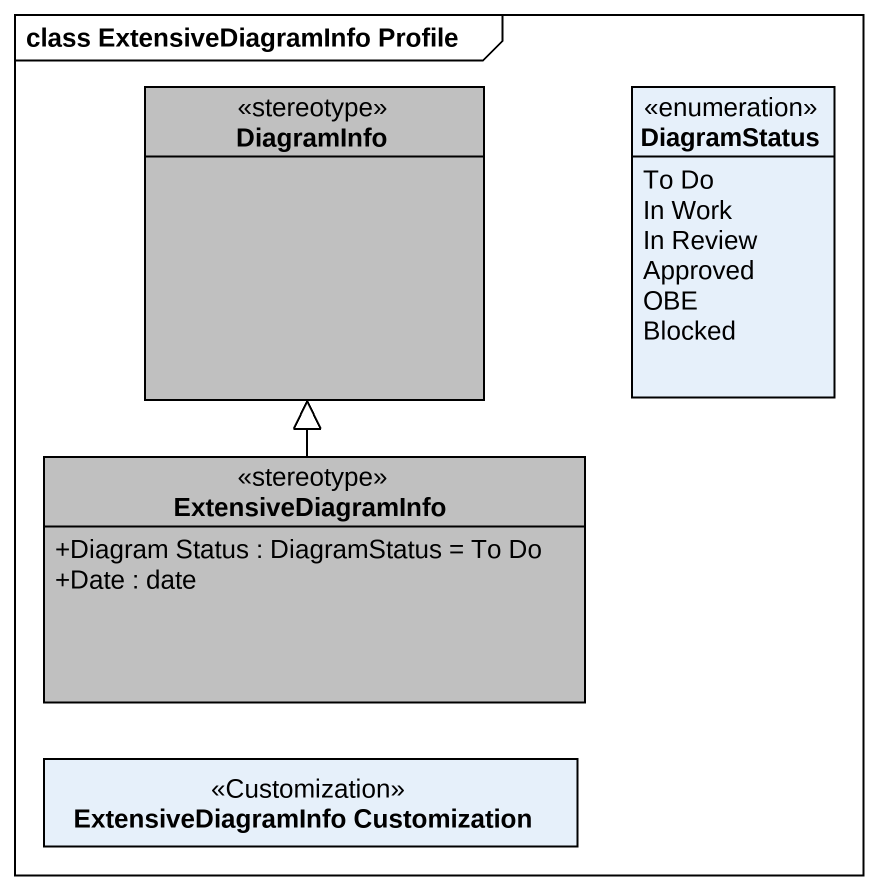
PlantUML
@startuml
mainframe class ExtensiveDiagramInfo Profile
hide circle
hide empty members
skinparam classAttributeIconSize 0
class DiagramInfo <<stereotype>> #C0C0C0
enum DiagramStatus {
  To Do
  In Work
  In Review
  Approved
  OBE
  Blocked
}
class ExtensiveDiagramInfo <<stereotype>> #C0C0C0 {
  +Diagram Status : DiagramStatus = To Do
  +Date : date
}
class "ExtensiveDiagramInfo Customization" as ExtensiveDiagramInfo_2 <<Customization>>
ExtensiveDiagramInfo -up-|> DiagramInfo
@enduml
